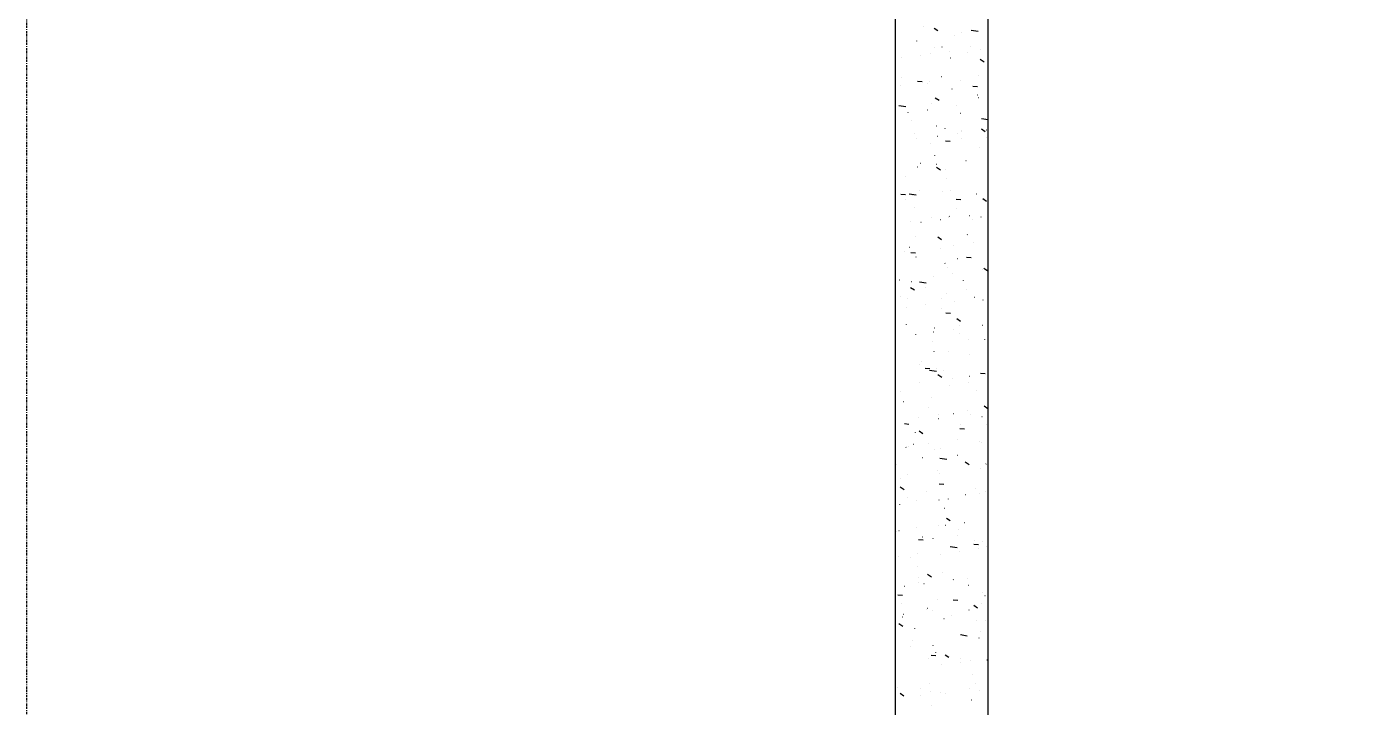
# Model space of a CAD drawing. Extents: x -1789 to 4156, y -3064 to 1391.
# Drawn here: x 2462.2 to 2634.4, y -929.3 to -841.3 of the extents above; entities that cross this region are included whole.
import ezdxf

# ---------------------------------------------------------------- set-up
doc = ezdxf.new("R2010")
doc.units = 0
doc.linetypes.add('ESTILO_TQS_0003', pattern=[0.92, 0.3, -0.15, 0.02, -0.15, 0.3])
doc.layers.add('2', color=2, linetype='CONTINUOUS')
doc.layers.add('9', color=254, linetype='CONTINUOUS')

msp = doc.modelspace()

# ---------------------------------------------------------------- linework, layer by layer
at = {"layer": '2', "linetype": 'ESTILO_TQS_0003'}
msp.add_lwpolyline([(2462.16665, -2158.40875), (3089.1606, -2158.40875), (3089.1606, 1006.1651), (2462.16665, 1011.24555), (2462.16665, -2158.40875)], dxfattribs=at)
at = {"layer": '9', "linetype": 'Continuous'}
for p, q in [((2574.4368, -841.79185), (2574.4368, -841.79185)), ((2574.4368, -841.79185), (2574.4368, -841.79185)), ((2574.4368, -842.05525), (2574.4368, -842.05525)), ((2574.4368, -842.05525), (2574.4368, -842.05525)), ((2574.4368, -842.05525), (2574.4368, -842.05525)), ((2578.0455, -841.31675), (2578.0554, -841.31545)), ((2579.96065, -841.8491), (2579.4632, -841.5136)), ((2583.0142, -842.10865), (2583.00685, -842.1019)), ((2585.14915, -841.9222), (2584.2598, -841.7843)), ((2586.4368, -841.77595), (2586.4368, -841.77595)), ((2586.4368, -842.0804), (2586.4368, -842.0804)), ((2586.4368, -842.0804), (2586.4368, -842.0804)), ((2586.4368, -842.1219), (2586.4368, -842.1219)), ((2577.2321, -843.146), (2577.24, -843.1399)), ((2579.507, -844.01615), (2579.49855, -844.0108)), ((2580.47905, -843.89015), (2580.487, -843.88405)), ((2582.05895, -842.4667), (2582.05055, -842.4613)), ((2584.16745, -843.80995), (2584.159, -843.80455)), ((2574.4368, -845.2909), (2574.4368, -845.2909)), ((2574.4368, -845.3896), (2574.4368, -845.3896)), ((2574.4368, -845.3896), (2574.4368, -845.3896)), ((2575.20955, -845.2879), (2575.2195, -845.2866)), ((2577.71295, -844.9583), (2577.7229, -844.957)), ((2579.0176, -844.79135), (2579.0102, -844.7846)), ((2581.5003, -844.4597), (2581.5102, -844.4584)), ((2581.61545, -845.3594), (2581.607, -845.35405)), ((2583.72605, -844.6343), (2583.734, -844.6282)), ((2585.41035, -844.3043), (2585.403, -844.29755)), ((2585.9297, -845.8753), (2585.4323, -845.5398)), ((2586.4368, -845.2449), (2586.4368, -845.2449)), ((2586.4368, -845.2449), (2586.4368, -845.2449)), ((2586.4368, -845.2449), (2586.4368, -845.2449)), ((2586.4368, -845.2557), (2586.4368, -845.2557)), ((2586.4368, -845.2557), (2586.4368, -845.2557)), ((2586.4368, -845.2557), (2586.4368, -845.2557)), ((2586.4368, -846.21735), (2586.4368, -846.21735)), ((2574.4368, -848.5265), (2574.4368, -848.5265)), ((2574.4368, -848.5265), (2574.4368, -848.5265)), ((2574.4368, -848.5265), (2574.4368, -848.5265)), ((2574.4368, -848.9874), (2574.4368, -848.9874)), ((2574.4368, -848.9874), (2574.4368, -848.9874)), ((2574.4368, -848.9874), (2574.4368, -848.9874)), ((2575.08225, -848.9024), (2575.0922, -848.9011)), ((2575.3064, -847.85925), (2575.31435, -847.8532)), ((2577.9105, -848.43055), (2577.3128, -848.37825)), ((2578.5534, -848.6034), (2578.5613, -848.5973)), ((2578.8696, -848.4038), (2578.8795, -848.4025)), ((2580.4014, -847.76125), (2580.393, -847.7559)), ((2582.8367, -848.29095), (2582.8293, -848.28415)), ((2585.0831, -849.05805), (2584.4854, -849.00575)), ((2585.1851, -847.57235), (2585.195, -847.57105)), ((2586.4368, -848.43095), (2586.4368, -848.43095)), ((2586.4368, -848.43095), (2586.4368, -848.43095)), ((2586.4368, -848.43095), (2586.4368, -848.43095)), ((2586.4368, -849.1765), (2586.4368, -849.1765)), ((2580.1177, -850.84775), (2579.6203, -850.51225)), ((2581.80035, -849.34755), (2581.8083, -849.34145)), ((2585.04735, -850.0917), (2585.05525, -850.0856)), ((2585.23285, -850.4866), (2585.22545, -850.47985)), ((2574.4368, -851.76215), (2574.4368, -851.76215)), ((2574.4368, -851.76215), (2574.4368, -851.76215)), ((2574.4368, -851.76215), (2574.4368, -851.76215)), ((2574.4368, -852.58515), (2574.4368, -852.58515)), ((2574.4368, -852.58515), (2574.4368, -852.58515)), ((2575.80255, -851.6634), (2574.91315, -851.52545)), ((2576.12485, -852.36295), (2576.1348, -852.36165)), ((2578.62825, -852.03335), (2578.6382, -852.03205)), ((2579.16565, -851.272), (2579.15825, -851.26525)), ((2582.4156, -851.53475), (2582.4255, -851.53345)), ((2582.86185, -852.504), (2582.85345, -852.49865)), ((2586.4368, -851.58985), (2586.4368, -851.58985)), ((2586.4368, -851.58985), (2586.4368, -851.58985)), ((2586.4368, -851.58985), (2586.4368, -851.58985)), ((2586.4368, -851.60625), (2586.4368, -851.60625)), ((2586.4368, -851.60625), (2586.4368, -851.60625)), ((2576.5444, -853.3806), (2576.55235, -853.3745)), ((2579.79135, -854.1247), (2579.7993, -854.11865)), ((2580.90835, -854.43475), (2580.8999, -854.4294)), ((2586.4368, -853.3127), (2585.5856, -853.18065)), ((2574.4368, -854.9978), (2574.4368, -854.9978)), ((2574.4368, -854.9978), (2574.4368, -854.9978)), ((2576.9452, -855.0852), (2576.93675, -855.07985)), ((2577.15285, -855.7726), (2577.1455, -855.76585)), ((2579.9237, -855.4606), (2579.9336, -855.4593)), ((2581.54535, -856.1491), (2580.94765, -856.0968)), ((2582.4271, -855.131), (2582.437, -855.1297)), ((2582.98475, -854.77155), (2582.97735, -854.7648)), ((2583.0168, -855.778), (2583.0084, -855.77265)), ((2583.03835, -854.86885), (2583.0463, -854.86275)), ((2586.0868, -854.87395), (2585.58935, -854.5384)), ((2586.2144, -854.6324), (2586.22435, -854.6311)), ((2586.28535, -855.613), (2586.29325, -855.6069)), ((2586.4368, -854.7815), (2586.4368, -854.7815)), ((2586.4368, -854.7815), (2586.4368, -854.7815)), ((2586.4368, -855.11005), (2586.4368, -855.11005)), ((2574.4368, -856.18295), (2574.4368, -856.18295)), ((2574.4368, -856.18295), (2574.4368, -856.18295)), ((2579.05365, -856.42845), (2579.0452, -856.4231)), ((2585.3809, -856.9672), (2585.3735, -856.96045)), ((2586.4368, -856.57705), (2586.4368, -856.57705)), ((2574.4368, -858.2334), (2574.4368, -858.2334)), ((2574.4759, -858.2034), (2574.48385, -858.19735)), ((2577.293, -859.4047), (2577.3029, -859.4034)), ((2577.7229, -858.94755), (2577.7308, -858.94145)), ((2579.549, -857.96825), (2579.54165, -857.9615)), ((2580.2748, -859.84635), (2579.77735, -859.51085)), ((2579.7964, -859.07515), (2579.8063, -859.07385)), ((2583.5837, -858.5765), (2583.59365, -858.5752)), ((2586.4368, -857.9348), (2586.4368, -857.9348)), ((2586.4368, -857.9348), (2586.4368, -857.9348)), ((2586.4368, -857.9348), (2586.4368, -857.9348)), ((2586.4368, -857.9568), (2586.4368, -857.9568)), ((2586.4368, -857.9568), (2586.4368, -857.9568)), ((2586.4368, -857.9568), (2586.4368, -857.9568)), ((2574.4368, -859.78075), (2574.4368, -859.78075)), ((2574.4368, -859.78075), (2574.4368, -859.78075)), ((2575.73125, -860.6624), (2575.7228, -860.65705)), ((2580.96985, -859.6917), (2580.9778, -859.6856)), ((2581.06945, -860.88795), (2581.06105, -860.8826)), ((2586.4368, -861.13205), (2586.4368, -861.13205)), ((2586.4368, -861.13205), (2586.4368, -861.13205)), ((2586.4368, -861.13205), (2586.4368, -861.13205)), ((2574.4368, -861.46905), (2574.4368, -861.46905)), ((2575.7603, -863.0435), (2575.16255, -862.9912)), ((2577.12835, -863.0598), (2576.23895, -862.92185)), ((2577.5507, -862.4821), (2577.54335, -862.47535)), ((2580.495, -862.58095), (2580.5049, -862.57965)), ((2581.55435, -862.47885), (2581.5623, -862.47275)), ((2584.968, -862.93385), (2584.96065, -862.9271)), ((2574.4368, -863.3785), (2574.4368, -863.3785)), ((2574.4368, -863.3785), (2574.4368, -863.3785)), ((2574.4368, -863.3785), (2574.4368, -863.3785)), ((2574.4368, -864.7047), (2574.4368, -864.7047)), ((2574.4368, -864.7047), (2574.4368, -864.7047)), ((2574.4368, -864.7047), (2574.4368, -864.7047)), ((2575.7972, -863.6608), (2575.80515, -863.65475)), ((2576.70765, -863.07955), (2576.71755, -863.07825)), ((2576.97145, -864.6278), (2576.96305, -864.62245)), ((2582.9329, -863.671), (2582.33515, -863.6187)), ((2586.24385, -863.87255), (2585.74645, -863.53705)), ((2586.4368, -863.97755), (2586.4368, -863.97755)), ((2586.4368, -864.0027), (2586.4368, -864.0027)), ((2586.4368, -864.2798), (2586.4368, -864.2798)), ((2586.4368, -864.2798), (2586.4368, -864.2798)), ((2586.4368, -864.30735), (2586.4368, -864.30735)), ((2586.4368, -864.30735), (2586.4368, -864.30735)), ((2586.4368, -864.50345), (2586.4368, -864.50345)), ((2574.4628, -864.8188), (2574.4368, -864.8013)), ((2576.3817, -866.44795), (2576.3896, -866.4419)), ((2579.07995, -865.97105), (2579.0715, -865.96565)), ((2580.26955, -866.2084), (2580.27945, -866.2071)), ((2581.3698, -865.9817), (2581.3624, -865.9749)), ((2581.43275, -865.8078), (2581.4407, -865.8017)), ((2582.3097, -864.85335), (2582.30125, -864.84795)), ((2584.05685, -865.7098), (2584.06675, -865.7085)), ((2584.4182, -866.1966), (2584.40975, -866.1912)), ((2585.53815, -865.89325), (2585.54605, -865.88715)), ((2574.4368, -866.9763), (2574.4368, -866.9763)), ((2574.4368, -866.9763), (2574.4368, -866.9763)), ((2574.4368, -867.9403), (2574.4368, -867.9403)), ((2574.4368, -867.9403), (2574.4368, -867.9403)), ((2574.4368, -867.9403), (2574.4368, -867.9403)), ((2577.76615, -866.538), (2577.77605, -866.53665)), ((2583.76595, -868.17735), (2583.7586, -868.1706)), ((2586.4368, -867.4826), (2586.4368, -867.4826)), ((2586.4368, -867.4826), (2586.4368, -867.4826)), ((2586.4368, -867.4826), (2586.4368, -867.4826)), ((2576.2601, -869.7769), (2576.268, -869.7708)), ((2577.06175, -868.37905), (2577.05435, -868.3723)), ((2580.43185, -868.845), (2579.93445, -868.5095)), ((2580.28215, -869.9263), (2580.2901, -869.9202)), ((2582.00715, -869.5774), (2582.01705, -869.5761)), ((2584.51055, -869.24785), (2584.52045, -869.24655)), ((2574.4368, -870.57405), (2574.4368, -870.57405)), ((2574.4368, -871.17595), (2574.4368, -871.17595)), ((2574.4368, -871.17595), (2574.4368, -871.17595)), ((2574.4368, -871.17595), (2574.4368, -871.17595)), ((2575.69165, -870.40885), (2575.70155, -870.40755)), ((2577.0653, -870.5582), (2576.4676, -870.5059)), ((2577.1326, -871.081), (2577.12415, -871.07565)), ((2582.47085, -871.30655), (2582.4624, -871.3012)), ((2584.2379, -871.1857), (2583.6402, -871.1334)), ((2586.4368, -870.62475), (2586.4368, -870.62475)), ((2586.4368, -870.62475), (2586.4368, -870.62475)), ((2586.4368, -870.62475), (2586.4368, -870.62475)), ((2586.4368, -870.6579), (2586.4368, -870.6579)), ((2586.4368, -870.6579), (2586.4368, -870.6579)), ((2586.4368, -870.6579), (2586.4368, -870.6579)), ((2586.4368, -871.3781), (2586.4368, -871.3781)), ((2580.88085, -871.8786), (2580.87345, -871.87185)), ((2581.18955, -872.46565), (2581.1975, -872.45955)), ((2581.87985, -873.19195), (2581.88975, -873.19065)), ((2585.66715, -872.69335), (2585.67705, -872.69205)), ((2586.40095, -872.8712), (2585.9035, -872.53565)), ((2586.3834, -871.7159), (2586.39135, -871.7098)), ((2586.4368, -872.8954), (2586.4368, -872.8954)), ((2574.4368, -874.17185), (2574.4368, -874.17185)), ((2574.4368, -874.17185), (2574.4368, -874.17185)), ((2574.4368, -874.41155), (2574.4368, -874.41155)), ((2574.9667, -874.005), (2574.97465, -873.9989)), ((2576.91205, -875.36355), (2576.4146, -875.028)), ((2576.5728, -874.27595), (2576.5654, -874.2692)), ((2578.4541, -874.45615), (2577.56475, -874.31825)), ((2578.37285, -875.0464), (2578.3644, -875.041)), ((2579.37645, -873.52155), (2579.38635, -873.52025)), ((2583.277, -874.07425), (2583.2696, -874.0675)), ((2586.4368, -873.83315), (2586.4368, -873.83315)), ((2586.4368, -873.83315), (2586.4368, -873.83315)), ((2575.1431, -876.1641), (2575.13465, -876.1587)), ((2576.0169, -876.4348), (2576.0248, -876.4287)), ((2580.4813, -876.38965), (2580.4729, -876.38425)), ((2581.06795, -875.7946), (2581.0759, -875.7885)), ((2582.13625, -876.756), (2582.14615, -876.7547)), ((2583.71105, -875.27195), (2583.7026, -875.26655)), ((2584.70765, -876.2374), (2584.7156, -876.2313)), ((2585.81955, -876.6152), (2585.8111, -876.6098)), ((2586.4368, -875.6942), (2586.4368, -875.6942)), ((2574.4368, -877.6472), (2574.4368, -877.6472)), ((2574.4368, -877.6472), (2574.4368, -877.6472)), ((2574.4368, -877.6472), (2574.4368, -877.6472)), ((2574.4368, -877.76965), (2574.4368, -877.76965)), ((2574.4368, -877.76965), (2574.4368, -877.76965)), ((2575.8455, -877.58415), (2575.85545, -877.58285)), ((2578.3489, -877.2546), (2578.35885, -877.2533)), ((2580.3919, -877.7755), (2580.3845, -877.76875)), ((2581.5653, -878.3524), (2580.9676, -878.3001)), ((2586.4368, -876.9697), (2586.4368, -876.9697)), ((2586.4368, -876.9697), (2586.4368, -876.9697)), ((2586.4368, -876.9697), (2586.4368, -876.9697)), ((2586.4368, -877.00845), (2586.4368, -877.00845)), ((2586.4368, -877.00845), (2586.4368, -877.00845)), ((2586.4368, -877.00845), (2586.4368, -877.00845)), ((2575.8953, -879.7637), (2575.90325, -879.75765)), ((2579.535, -880.2065), (2579.5429, -880.20045)), ((2582.8811, -879.38975), (2582.3837, -879.0542)), ((2582.78805, -879.9712), (2582.78065, -879.96445)), ((2585.6981, -879.88485), (2585.708, -879.88355)), ((2586.4368, -878.7786), (2586.4368, -878.7786)), ((2586.4368, -880.1837), (2586.4368, -880.1837)), ((2586.4368, -880.1837), (2586.4368, -880.1837)), ((2586.4368, -880.1837), (2586.4368, -880.1837)), ((2574.4368, -880.88285), (2574.4368, -880.88285)), ((2574.4368, -880.88285), (2574.4368, -880.88285)), ((2574.4368, -880.88285), (2574.4368, -880.88285)), ((2574.4368, -881.3674), (2574.4368, -881.3674)), ((2574.4368, -881.3674), (2574.4368, -881.3674)), ((2577.0939, -881.09845), (2577.0865, -881.0917)), ((2579.21275, -881.932), (2579.2043, -881.92665)), ((2579.4074, -880.713), (2579.4173, -880.7117)), ((2581.9108, -880.38345), (2581.9207, -880.38215)), ((2582.78195, -880.95065), (2582.7899, -880.94455)), ((2583.8722, -881.72515), (2583.86375, -881.71975)), ((2586.01865, -881.7027), (2586.02655, -881.6966)), ((2586.4368, -881.7881), (2586.4368, -881.7881)), ((2574.4789, -882.61505), (2574.4368, -882.58665)), ((2579.49005, -883.2941), (2579.48265, -883.28735)), ((2581.3212, -883.27525), (2581.31275, -883.2699)), ((2584.0906, -883.69425), (2584.1005, -883.69295)), ((2586.4368, -883.3147), (2586.4368, -883.3147)), ((2586.4368, -883.3147), (2586.4368, -883.3147)), ((2586.4368, -883.3147), (2586.4368, -883.3147)), ((2586.4368, -883.359), (2586.4368, -883.359)), ((2586.4368, -883.359), (2586.4368, -883.359)), ((2574.4368, -884.11845), (2574.4368, -884.11845)), ((2574.4368, -884.11845), (2574.4368, -884.11845)), ((2574.4368, -884.11845), (2574.4368, -884.11845)), ((2574.4368, -884.9652), (2574.4368, -884.9652)), ((2577.526, -884.9837), (2577.53395, -884.9776)), ((2577.77505, -884.5257), (2577.785, -884.5244)), ((2578.8927, -885.51915), (2578.295, -885.46685)), ((2579.7799, -885.85255), (2578.89055, -885.7146)), ((2579.7742, -885.465), (2579.76575, -885.4596)), ((2580.44795, -886.64125), (2579.95055, -886.3057)), ((2580.70315, -885.7814), (2580.7111, -885.7753)), ((2581.88265, -886.80825), (2581.87425, -886.80285)), ((2584.01995, -886.47195), (2584.0279, -886.4659)), ((2586.0653, -886.14665), (2585.4676, -886.09435)), ((2586.4368, -886.17915), (2586.4368, -886.17915)), ((2586.4368, -886.53425), (2586.4368, -886.53425)), ((2586.4368, -886.53425), (2586.4368, -886.53425)), ((2586.4368, -886.53425), (2586.4368, -886.53425)), ((2586.4368, -886.88495), (2586.4368, -886.88495)), ((2574.4368, -887.3541), (2574.4368, -887.3541)), ((2574.4368, -887.3541), (2574.4368, -887.3541)), ((2574.4368, -888.56295), (2574.4368, -888.56295)), ((2575.1444, -888.4698), (2575.1543, -888.4685)), ((2577.55515, -887.2266), (2577.54675, -887.2212)), ((2581.4599, -887.63835), (2581.4698, -887.63705)), ((2583.9633, -887.3088), (2583.9732, -887.3075)), ((2584.90905, -888.2597), (2584.90165, -888.25295)), ((2574.4368, -890.58975), (2574.4368, -890.58975)), ((2574.4368, -890.58975), (2574.4368, -890.58975)), ((2574.4368, -890.58975), (2574.4368, -890.58975)), ((2575.5305, -889.75055), (2575.53845, -889.74445)), ((2578.7045, -890.5507), (2578.7124, -890.5446)), ((2579.07715, -889.26075), (2579.0698, -889.254)), ((2586.41705, -890.6674), (2585.9196, -890.3319)), ((2586.4368, -889.65965), (2586.4368, -889.65965)), ((2586.4368, -889.65965), (2586.4368, -889.65965)), ((2586.4368, -889.70955), (2586.4368, -889.70955)), ((2586.4368, -889.70955), (2586.4368, -889.70955)), ((2586.4368, -889.70955), (2586.4368, -889.70955)), ((2574.4368, -892.16075), (2574.4368, -892.16075)), ((2574.4368, -892.16075), (2574.4368, -892.16075)), ((2577.48675, -891.7592), (2577.4967, -891.7579)), ((2579.99015, -891.42965), (2580.0001, -891.42835)), ((2580.0156, -891.96935), (2580.0072, -891.96395)), ((2581.95145, -891.2948), (2581.9594, -891.28875)), ((2583.7775, -890.93105), (2583.7874, -890.9297)), ((2584.1336, -891.4175), (2584.1252, -891.41215)), ((2585.65385, -891.6895), (2585.66175, -891.68345)), ((2586.4368, -890.68075), (2586.4368, -890.68075)), ((2574.4368, -893.82535), (2574.4368, -893.82535)), ((2576.2201, -892.68585), (2575.6224, -892.63355)), ((2577.0644, -893.76135), (2577.05705, -893.7546)), ((2578.0148, -893.89275), (2577.5174, -893.5572)), ((2583.3927, -893.31335), (2582.795, -893.26105)), ((2582.89625, -892.7603), (2582.8889, -892.75355)), ((2586.2421, -892.76075), (2586.23365, -892.7554)), ((2586.4368, -892.8848), (2586.4368, -892.8848)), ((2586.4368, -892.8848), (2586.4368, -892.8848)), ((2586.4368, -892.8848), (2586.4368, -892.8848)), ((2586.4368, -893.5797), (2586.4368, -893.5797)), ((2574.4368, -895.75855), (2574.4368, -895.75855)), ((2574.4368, -895.75855), (2574.4368, -895.75855)), ((2575.83735, -895.658), (2575.8289, -895.65265)), ((2576.1985, -895.5266), (2576.2084, -895.5253)), ((2576.7788, -895.26395), (2576.78675, -895.25785)), ((2578.7019, -895.197), (2578.7118, -895.1957)), ((2580.33835, -895.7682), (2580.3463, -895.76215)), ((2582.4892, -894.6984), (2582.4991, -894.6971)), ((2585.2924, -894.95595), (2585.28505, -894.9492)), ((2585.53225, -895.01845), (2585.54015, -895.01235)), ((2574.4368, -897.061), (2574.4368, -897.061)), ((2574.4368, -897.061), (2574.4368, -897.061)), ((2574.4368, -897.061), (2574.4368, -897.061)), ((2577.9458, -897.00125), (2577.93735, -896.9959)), ((2579.46055, -895.957), (2579.4532, -895.95025)), ((2581.1057, -897.2489), (2580.21635, -897.111)), ((2582.47605, -896.7121), (2582.46765, -896.7067)), ((2586.4368, -896.0046), (2586.4368, -896.0046)), ((2586.4368, -896.0046), (2586.4368, -896.0046)), ((2586.4368, -896.0046), (2586.4368, -896.0046)), ((2586.4368, -896.0601), (2586.4368, -896.0601)), ((2586.4368, -896.0601), (2586.4368, -896.0601)), ((2574.61695, -897.8636), (2574.60955, -897.85685)), ((2576.0712, -899.14115), (2576.0811, -899.13985)), ((2579.8585, -898.64255), (2579.86845, -898.6412)), ((2580.21675, -899.09715), (2580.2247, -899.09105)), ((2583.9839, -897.9189), (2583.48645, -897.5834)), ((2585.41065, -898.3474), (2585.41855, -898.3413)), ((2586.174, -897.8111), (2586.18395, -897.80975)), ((2586.4368, -898.0757), (2586.4368, -898.0757)), ((2586.4368, -899.23535), (2586.4368, -899.23535)), ((2586.4368, -899.23535), (2586.4368, -899.23535)), ((2574.4368, -899.3563), (2574.4368, -899.3563)), ((2574.4368, -899.3563), (2574.4368, -899.3563)), ((2574.4368, -899.3563), (2574.4368, -899.3563)), ((2574.4368, -900.29665), (2574.4368, -900.29665)), ((2574.4368, -900.29665), (2574.4368, -900.29665)), ((2574.4368, -900.29665), (2574.4368, -900.29665)), ((2575.58165, -901.14425), (2575.08425, -900.8087)), ((2575.1657, -899.73735), (2575.17365, -899.73125)), ((2580.7201, -900.48005), (2580.1224, -900.42775)), ((2584.87955, -900.9226), (2584.87215, -900.91585)), ((2586.4368, -899.57345), (2586.4368, -899.57345)), ((2575.99845, -902.1112), (2575.99005, -902.10585)), ((2577.2278, -902.58665), (2577.23775, -902.58535)), ((2578.43605, -901.3632), (2578.42865, -901.3564)), ((2580.09515, -902.4261), (2580.1031, -902.42)), ((2581.3367, -902.33675), (2581.32825, -902.3314)), ((2583.5433, -901.7552), (2583.55325, -901.7539)), ((2585.28905, -901.67635), (2585.29695, -901.67025)), ((2586.0467, -901.4256), (2586.05665, -901.4243)), ((2586.4368, -900.9802), (2586.4368, -900.9802)), ((2586.4368, -902.3496), (2586.4368, -902.3496)), ((2586.4368, -902.3496), (2586.4368, -902.3496)), ((2586.4368, -902.41065), (2586.4368, -902.41065)), ((2586.4368, -902.41065), (2586.4368, -902.41065)), ((2586.4368, -902.41065), (2586.4368, -902.41065)), ((2574.4368, -902.9541), (2574.4368, -902.9541)), ((2574.4368, -903.53225), (2574.4368, -903.53225)), ((2574.4368, -903.53225), (2574.4368, -903.53225)), ((2574.4368, -903.53225), (2574.4368, -903.53225)), ((2575.0441, -903.0663), (2575.05205, -903.0602)), ((2580.8322, -903.55885), (2580.8248, -903.5521)), ((2577.2387, -906.0766), (2577.23025, -906.07125)), ((2579.97355, -905.75505), (2579.9815, -905.74895)), ((2580.91265, -905.6993), (2580.92255, -905.698)), ((2581.55075, -905.1704), (2581.0533, -904.8349)), ((2583.416, -905.36975), (2583.42595, -905.36845)), ((2586.4368, -905.5859), (2586.4368, -905.5859)), ((2586.4368, -905.5859), (2586.4368, -905.5859)), ((2574.4368, -906.55185), (2574.4368, -906.55185)), ((2574.4368, -906.7679), (2574.4368, -906.7679)), ((2574.4368, -906.7679), (2574.4368, -906.7679)), ((2574.4368, -906.7679), (2574.4368, -906.7679)), ((2574.5971, -906.53075), (2574.60705, -906.52945)), ((2574.9225, -906.39525), (2574.93045, -906.38915)), ((2578.0475, -907.64675), (2577.4498, -907.5945)), ((2577.94705, -907.2601), (2577.9397, -907.25335)), ((2579.34715, -907.41985), (2579.33875, -907.4145)), ((2582.44225, -907.09635), (2582.4502, -907.0903)), ((2582.5769, -906.30215), (2582.5685, -906.2968)), ((2584.6854, -907.6454), (2584.67695, -907.64005)), ((2585.68925, -907.8405), (2585.6972, -907.8344)), ((2577.36225, -909.3306), (2577.35385, -909.32525)), ((2580.34325, -909.45575), (2580.33585, -909.449)), ((2582.4315, -908.6453), (2581.54215, -908.50735)), ((2582.6899, -909.0631), (2582.6998, -909.0618)), ((2585.2201, -908.2743), (2584.6224, -908.222)), ((2585.1933, -908.73355), (2585.2032, -908.7322)), ((2586.25115, -908.52445), (2586.2438, -908.5177)), ((2586.4368, -908.38075), (2586.4368, -908.38075)), ((2586.4368, -908.46615), (2586.4368, -908.46615)), ((2586.4368, -908.69455), (2586.4368, -908.69455)), ((2586.4368, -908.69455), (2586.4368, -908.69455)), ((2586.4368, -908.7612), (2586.4368, -908.7612)), ((2586.4368, -908.7612), (2586.4368, -908.7612)), ((2586.4368, -908.7612), (2586.4368, -908.7612)), ((2586.4368, -909.26645), (2586.4368, -909.26645)), ((2574.4368, -910.00355), (2574.4368, -910.00355)), ((2574.4368, -910.00355), (2574.4368, -910.00355)), ((2574.4368, -910.00355), (2574.4368, -910.00355)), ((2574.4368, -910.14965), (2574.4368, -910.14965)), ((2574.8009, -909.72415), (2574.80885, -909.7181)), ((2576.3744, -909.89455), (2576.3843, -909.89325)), ((2577.2696, -911.0655), (2577.27755, -911.0594)), ((2577.3998, -912.5298), (2577.3914, -912.52445)), ((2579.11755, -912.4219), (2578.62015, -912.0864)), ((2580.5166, -911.80965), (2580.5245, -911.80355)), ((2581.94195, -912.75935), (2581.95185, -912.75805)), ((2583.76355, -912.55375), (2583.7715, -912.5477)), ((2586.4368, -911.93645), (2586.4368, -911.93645)), ((2586.4368, -911.93645), (2586.4368, -911.93645)), ((2586.4368, -911.93645), (2586.4368, -911.93645)), ((2574.4368, -913.23915), (2574.4368, -913.23915)), ((2574.4368, -913.23915), (2574.4368, -913.23915)), ((2574.4368, -913.23915), (2574.4368, -913.23915)), ((2574.4368, -913.7474), (2574.4368, -913.7474)), ((2574.4368, -913.7474), (2574.4368, -913.7474)), ((2575.65125, -913.58755), (2575.66115, -913.58625)), ((2577.4581, -913.157), (2577.45075, -913.15025)), ((2578.15465, -913.25795), (2578.16455, -913.25665)), ((2583.9407, -913.52155), (2583.9323, -913.5162)), ((2585.7622, -914.42135), (2585.75485, -914.4146)), ((2575.3749, -914.8135), (2574.7772, -914.7612)), ((2575.2606, -915.8427), (2575.26855, -915.8366)), ((2579.85425, -915.3527), (2579.8469, -915.34595)), ((2582.5475, -915.441), (2581.9498, -915.3887)), ((2585.08665, -916.4481), (2584.5892, -916.1126)), ((2585.62675, -915.872), (2585.6367, -915.8707)), ((2586.0492, -914.8648), (2586.04075, -914.85945)), ((2586.4368, -915.0395), (2586.4368, -915.0395)), ((2586.4368, -915.0395), (2586.4368, -915.0395)), ((2586.4368, -915.11175), (2586.4368, -915.11175)), ((2586.4368, -915.11175), (2586.4368, -915.11175)), ((2586.4368, -915.11175), (2586.4368, -915.11175)), ((2586.4368, -915.78125), (2586.4368, -915.78125)), ((2574.4368, -916.4748), (2574.4368, -916.4748)), ((2574.4368, -916.4748), (2574.4368, -916.4748)), ((2574.4368, -917.3452), (2574.4368, -917.3452)), ((2574.4368, -917.3452), (2574.4368, -917.3452)), ((2574.4368, -917.3452), (2574.4368, -917.3452)), ((2575.4103, -917.6129), (2575.40185, -917.60755)), ((2575.52395, -917.2021), (2575.53385, -917.2008)), ((2578.5076, -916.5868), (2578.51555, -916.58075)), ((2578.64005, -916.4952), (2578.6316, -916.48985)), ((2579.31125, -916.70345), (2579.32115, -916.70215)), ((2580.74855, -917.83845), (2580.7401, -917.8331)), ((2581.7546, -917.33095), (2581.7625, -917.32485)), ((2583.97825, -916.72075), (2583.96985, -916.7154)), ((2585.00155, -918.0751), (2585.0095, -918.069)), ((2586.08675, -918.064), (2586.0783, -918.05865)), ((2586.4368, -917.3588), (2586.4368, -917.3588)), ((2574.4368, -919.71045), (2574.4368, -919.71045)), ((2574.4368, -919.71045), (2574.4368, -919.71045)), ((2575.4052, -918.8106), (2574.9078, -918.47505)), ((2576.96915, -919.05395), (2576.9618, -919.0472)), ((2583.7573, -920.04165), (2582.8679, -919.90375)), ((2582.99605, -919.81615), (2583.006, -919.81485)), ((2585.49945, -919.48655), (2585.5094, -919.48525)), ((2586.4368, -918.287), (2586.4368, -918.287)), ((2586.4368, -918.287), (2586.4368, -918.287)), ((2586.4368, -918.287), (2586.4368, -918.287)), ((2574.4368, -920.943), (2574.4368, -920.943)), ((2576.4391, -921.40965), (2576.44705, -921.40355)), ((2576.68055, -920.6476), (2576.6905, -920.6463)), ((2579.3653, -921.2496), (2579.35795, -921.24285)), ((2585.27325, -920.31825), (2585.2659, -920.3115)), ((2586.4368, -920.45725), (2586.4368, -920.45725)), ((2586.4368, -921.3845), (2586.4368, -921.3845)), ((2586.4368, -921.3845), (2586.4368, -921.3845)), ((2586.4368, -921.4623), (2586.4368, -921.4623)), ((2586.4368, -921.4623), (2586.4368, -921.4623)), ((2586.4368, -921.4623), (2586.4368, -921.4623)), ((2574.4368, -922.94605), (2574.4368, -922.94605)), ((2578.8012, -922.9484), (2578.79275, -922.94305)), ((2579.6878, -922.59135), (2579.09005, -922.53905)), ((2579.6861, -922.1538), (2579.694, -922.1477)), ((2581.3743, -922.8368), (2580.87685, -922.50125)), ((2582.93305, -922.89795), (2582.941, -922.89185)), ((2584.1394, -923.17395), (2584.13095, -923.1686)), ((2586.4368, -923.1818), (2586.26265, -923.16655)), ((2574.4368, -924.54075), (2574.4368, -924.54075)), ((2574.4368, -924.54075), (2574.4368, -924.54075)), ((2580.36535, -923.76025), (2580.3753, -923.75895)), ((2582.86875, -923.4307), (2582.8787, -923.42935)), ((2584.43785, -924.9789), (2584.4458, -924.9728)), ((2586.4368, -924.63755), (2586.4368, -924.63755)), ((2586.4368, -924.63755), (2586.4368, -924.63755)), ((2574.4368, -926.1817), (2574.4368, -926.1817)), ((2574.4368, -926.1817), (2574.4368, -926.1817)), ((2574.4368, -926.1817), (2574.4368, -926.1817)), ((2574.51345, -926.1229), (2574.52135, -926.11685)), ((2574.7089, -926.6919), (2574.7005, -926.68655)), ((2578.82695, -926.1401), (2578.8185, -926.1347)), ((2584.7843, -926.2152), (2584.7769, -926.20845)), ((2586.4368, -926.2515), (2586.4368, -926.2515)), ((2574.4368, -928.13855), (2574.4368, -928.13855)), ((2574.4368, -928.13855), (2574.4368, -928.13855)), ((2575.5623, -927.8092), (2575.06485, -927.4737)), ((2577.7347, -927.70435), (2577.7446, -927.70305)), ((2577.7604, -926.86705), (2577.76835, -926.86095)), ((2578.9887, -927.2495), (2578.98135, -927.2427)), ((2580.23805, -927.3748), (2580.248, -927.3735)), ((2580.9354, -927.48335), (2580.92695, -927.47795)), ((2584.0254, -926.8762), (2584.0353, -926.8749)), ((2584.31625, -928.30785), (2584.3242, -928.30175)), ((2585.37965, -927.13935), (2585.3712, -927.13395)), ((2586.4368, -927.72945), (2586.4368, -927.72945)), ((2586.4368, -927.72945), (2586.4368, -927.72945)), ((2586.4368, -927.81285), (2586.4368, -927.81285)), ((2579.1224, -929.0576), (2579.1303, -929.0515))]:
    msp.add_line(p, q, dxfattribs=at)
msp.add_lwpolyline([(2574.4368, -2082.7197), (2586.4368, -2082.7197), (2586.4368, 913.2804), (2574.4368, 913.2804), (2574.4368, -2082.7197)], dxfattribs=at)

doc.saveas('drawing.dxf')
